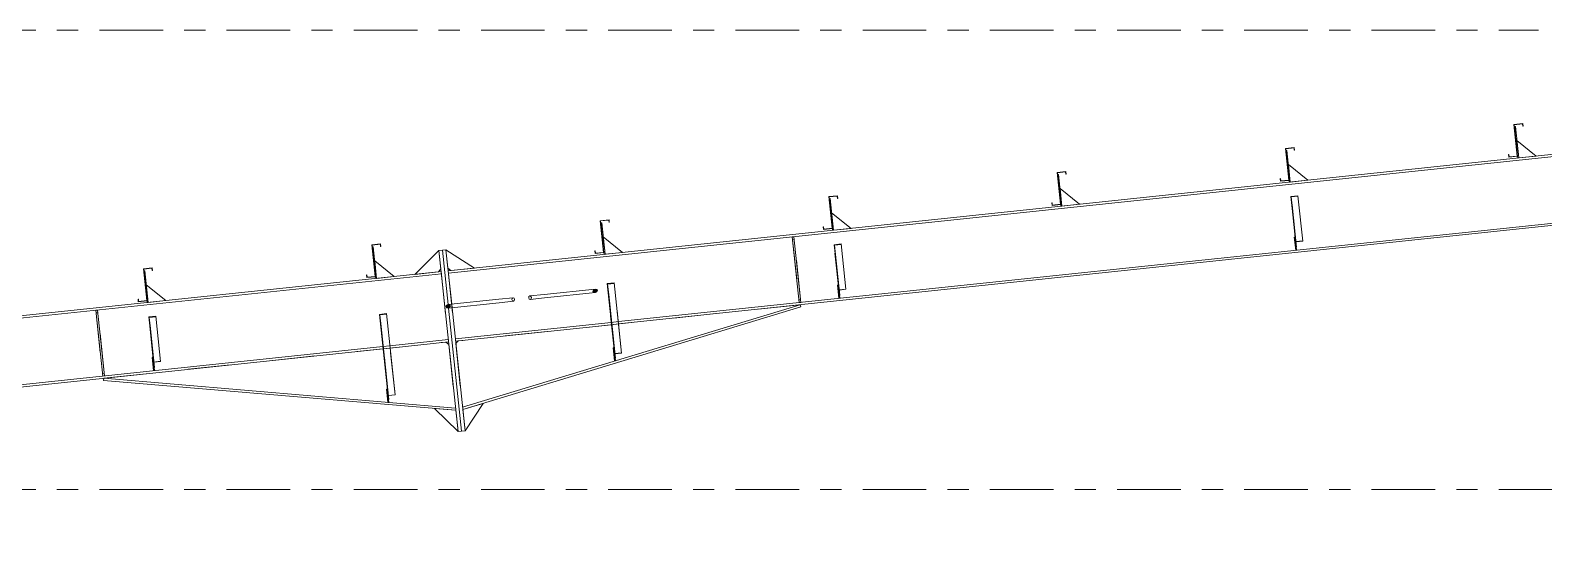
# Model space of a CAD drawing. Header units: millimetres. Extents: x -49 to 773, y -73 to 501.
# Drawn here: x 98.8 to 170.2, y 258.3 to 283.1 of the extents above; entities that cross this region are included whole.
import ezdxf

# ---------------------------------------------------------------- set-up
doc = ezdxf.new("R2010")
doc.units = ezdxf.units.MM
for name, pattern in [('XKITLINE00', [0]), ('XKITLINE02', [4, 2, -2]), ('XKITLINE03', [6, 3, -1, 1, -1])]:
    doc.linetypes.add(name, pattern=pattern)
doc.layers.add('Part', color=2, linetype='Continuous', lineweight=0)
doc.layers.add('S-grid', color=1, linetype='Continuous', lineweight=0)

# ---------------------------------------------------------------- blocks, each defined once
blk = doc.blocks.new('*A142')
at = {"layer": 'Part'}
blk.add_hatch(color=3, dxfattribs=at).paths.add_polyline_path([(114.913, 273.013), (115.328, 273.056), (115.341, 272.932), (115.326, 272.93), (115.315, 273.04), (114.93, 272.999), (115.087, 271.506), (114.673, 271.462), (114.66, 271.587), (114.675, 271.588), (114.686, 271.479), (115.071, 271.519)], flags=17)
blk = doc.blocks.new('*A143')
at = {"layer": 'Part'}
blk.add_hatch(color=3, dxfattribs=at).paths.add_polyline_path([(114.913, 273.013), (115.328, 273.056), (115.341, 272.932), (115.326, 272.93), (115.315, 273.04), (114.93, 272.999), (115.087, 271.506), (114.673, 271.462), (114.66, 271.587), (114.675, 271.588), (114.686, 271.479), (115.071, 271.519)], flags=17)
blk = doc.blocks.new('*A144')
at = {"layer": 'Part'}
blk.add_hatch(color=3, dxfattribs=at).paths.add_polyline_path([(168.781, 278.694), (169.196, 278.738), (169.209, 278.614), (169.194, 278.612), (169.182, 278.722), (168.798, 278.681), (168.955, 277.188), (168.541, 277.144), (168.528, 277.268), (168.543, 277.27), (168.554, 277.161), (168.939, 277.201)], flags=17)
blk = doc.blocks.new('*A145')
at = {"layer": 'Part'}
blk.add_hatch(color=3, dxfattribs=at).paths.add_polyline_path([(168.781, 278.694), (169.196, 278.738), (169.209, 278.614), (169.194, 278.612), (169.182, 278.722), (168.798, 278.681), (168.955, 277.188), (168.541, 277.144), (168.528, 277.268), (168.543, 277.27), (168.554, 277.161), (168.939, 277.201)], flags=17)
blk = doc.blocks.new('*A154')
at = {"layer": 'Part'}
blk.add_hatch(color=3, dxfattribs=at).paths.add_polyline_path([(158.262, 275.289), (158.594, 275.324), (158.596, 275.303), (158.281, 275.27), (158.323, 274.871), (158.306, 274.869)], flags=17)
blk = doc.blocks.new('*A190')
at = {"layer": 'Part'}
blk.add_hatch(color=3, dxfattribs=at).paths.add_polyline_path([(125.439, 270.922), (125.518, 270.906), (125.556, 270.85), (125.53, 270.788), (125.456, 270.756), (125.377, 270.772), (125.339, 270.828), (125.365, 270.889)], flags=17)
blk = doc.blocks.new('*A191')
at = {"layer": 'Part'}
blk.add_hatch(color=3, dxfattribs=at).paths.add_polyline_path([(118.503, 270.19), (118.582, 270.174), (118.62, 270.119), (118.595, 270.057), (118.521, 270.025), (118.442, 270.041), (118.404, 270.096), (118.429, 270.158)], flags=17)
blk = doc.blocks.new('*A194')
at = {"layer": 'Part'}
blk.add_hatch(color=3, dxfattribs=at).paths.add_polyline_path([(104.14, 271.876), (104.554, 271.92), (104.567, 271.796), (104.552, 271.794), (104.541, 271.903), (104.156, 271.863), (104.314, 270.37), (103.9, 270.326), (103.886, 270.45), (103.901, 270.452), (103.913, 270.342), (104.297, 270.383)], flags=17)
blk = doc.blocks.new('*A195')
at = {"layer": 'Part'}
blk.add_hatch(color=3, dxfattribs=at).paths.add_polyline_path([(104.14, 271.876), (104.554, 271.92), (104.567, 271.796), (104.552, 271.794), (104.541, 271.903), (104.156, 271.863), (104.314, 270.37), (103.9, 270.326), (103.886, 270.45), (103.901, 270.452), (103.913, 270.342), (104.297, 270.383)], flags=17)
blk = doc.blocks.new('*A196')
at = {"layer": 'Part'}
blk.add_hatch(color=3, dxfattribs=at).paths.add_polyline_path([(104.394, 269.608), (104.726, 269.642), (104.728, 269.621), (104.413, 269.588), (104.455, 269.189), (104.439, 269.188)], flags=17)
blk = doc.blocks.new('*A197')
at = {"layer": 'Part'}
blk.add_hatch(color=3, dxfattribs=at).paths.add_polyline_path([(115.275, 269.729), (115.606, 269.764), (115.609, 269.736), (115.294, 269.703), (115.352, 269.16), (115.335, 269.158)], flags=17)
blk = doc.blocks.new('*A198')
at = {"layer": 'Part'}
blk.add_hatch(color=3, dxfattribs=at).paths.add_polyline_path([(126.015, 271.179), (126.347, 271.214), (126.35, 271.188), (126.035, 271.155), (126.087, 270.661), (126.07, 270.659)], flags=17)
blk = doc.blocks.new('*A200')
at = {"layer": 'Part'}
blk.add_hatch(color=3, dxfattribs=at).paths.add_polyline_path([(125.687, 274.149), (126.101, 274.193), (126.115, 274.068), (126.1, 274.067), (126.088, 274.176), (125.704, 274.136), (125.861, 272.642), (125.447, 272.599), (125.434, 272.723), (125.448, 272.724), (125.46, 272.615), (125.845, 272.656)], flags=17)
blk = doc.blocks.new('*A201')
at = {"layer": 'Part'}
blk.add_hatch(color=3, dxfattribs=at).paths.add_polyline_path([(125.687, 274.149), (126.101, 274.193), (126.115, 274.068), (126.1, 274.067), (126.088, 274.176), (125.704, 274.136), (125.861, 272.642), (125.447, 272.599), (125.434, 272.723), (125.448, 272.724), (125.46, 272.615), (125.845, 272.656)], flags=17)
blk = doc.blocks.new('*A202')
at = {"layer": 'Part'}
blk.add_hatch(color=3, dxfattribs=at).paths.add_polyline_path([(136.461, 275.285), (136.875, 275.329), (136.888, 275.205), (136.873, 275.203), (136.862, 275.313), (136.477, 275.272), (136.635, 273.779), (136.22, 273.735), (136.207, 273.859), (136.222, 273.861), (136.234, 273.751), (136.618, 273.792)], flags=17)
blk = doc.blocks.new('*A203')
at = {"layer": 'Part'}
blk.add_hatch(color=3, dxfattribs=at).paths.add_polyline_path([(136.461, 275.285), (136.875, 275.329), (136.888, 275.205), (136.873, 275.203), (136.862, 275.313), (136.477, 275.272), (136.635, 273.779), (136.22, 273.735), (136.207, 273.859), (136.222, 273.861), (136.234, 273.751), (136.618, 273.792)], flags=17)
blk = doc.blocks.new('*A204')
at = {"layer": 'Part'}
blk.add_hatch(color=3, dxfattribs=at).paths.add_polyline_path([(147.234, 276.422), (147.649, 276.465), (147.662, 276.341), (147.647, 276.34), (147.635, 276.449), (147.251, 276.408), (147.408, 274.915), (146.994, 274.871), (146.981, 274.996), (146.996, 274.997), (147.007, 274.888), (147.392, 274.928)], flags=17)
blk = doc.blocks.new('*A205')
at = {"layer": 'Part'}
blk.add_hatch(color=3, dxfattribs=at).paths.add_polyline_path([(147.234, 276.422), (147.649, 276.465), (147.662, 276.341), (147.647, 276.34), (147.635, 276.449), (147.251, 276.408), (147.408, 274.915), (146.994, 274.871), (146.981, 274.996), (146.996, 274.997), (147.007, 274.888), (147.392, 274.928)], flags=17)
blk = doc.blocks.new('*A206')
at = {"layer": 'Part'}
blk.add_hatch(color=3, dxfattribs=at).paths.add_polyline_path([(136.715, 273.017), (137.047, 273.052), (137.049, 273.031), (136.734, 272.997), (136.776, 272.598), (136.759, 272.597)], flags=17)
blk = doc.blocks.new('*A208')
at = {"layer": 'Part'}
blk.add_hatch(color=3, dxfattribs=at).paths.add_polyline_path([(158.008, 277.558), (158.422, 277.602), (158.435, 277.477), (158.42, 277.476), (158.409, 277.585), (158.024, 277.545), (158.182, 276.051), (157.767, 276.008), (157.754, 276.132), (157.769, 276.134), (157.781, 276.024), (158.165, 276.065)], flags=17)
blk = doc.blocks.new('*A209')
at = {"layer": 'Part'}
blk.add_hatch(color=3, dxfattribs=at).paths.add_polyline_path([(158.008, 277.558), (158.422, 277.602), (158.435, 277.477), (158.42, 277.476), (158.409, 277.585), (158.024, 277.545), (158.182, 276.051), (157.767, 276.008), (157.754, 276.132), (157.769, 276.134), (157.781, 276.024), (158.165, 276.065)], flags=17)
blk = doc.blocks.new('*A896')
at = {"layer": 'S-grid', "color": 1, "linetype": 'XKITLINE03', "lineweight": 0}
blk.add_line((-5.936, 283.136), (169.943, 283.136), dxfattribs=at)
blk = doc.blocks.new('*A897')
at = {"layer": 'S-grid', "color": 1, "linetype": 'XKITLINE03', "lineweight": 0}
blk.add_line((-5.936, 261.47), (454.905, 261.47), dxfattribs=at)
blk = doc.blocks.new('*A949')
at = {"layer": 'Part', "color": 2, "linetype": 'XKITLINE00', "lineweight": 0}
for p, q in [((114.913, 273.013), (115.328, 273.056)), ((115.071, 271.519), (114.913, 273.013)), ((115.315, 273.04), (114.93, 272.999)), ((114.93, 272.999), (115.087, 271.506)), ((115.326, 272.93), (115.315, 273.04)), ((115.341, 272.932), (115.326, 272.93)), ((115.328, 273.056), (115.341, 272.932)), ((114.66, 271.587), (114.675, 271.588)), ((114.673, 271.462), (114.66, 271.587)), ((115.087, 271.506), (114.673, 271.462)), ((114.675, 271.588), (114.686, 271.479)), ((114.686, 271.479), (115.071, 271.519))]:
    blk.add_line(p, q, dxfattribs=at)
blk = doc.blocks.new('*A950')
at = {"layer": 'Part', "color": 2, "linetype": 'XKITLINE00', "lineweight": 0}
for p, q in [((114.913, 273.013), (115.328, 273.056)), ((115.071, 271.519), (114.913, 273.013)), ((115.315, 273.04), (114.93, 272.999)), ((114.93, 272.999), (115.087, 271.506)), ((115.326, 272.93), (115.315, 273.04)), ((115.341, 272.932), (115.326, 272.93)), ((115.328, 273.056), (115.341, 272.932)), ((114.66, 271.587), (114.675, 271.588)), ((114.673, 271.462), (114.66, 271.587)), ((115.087, 271.506), (114.673, 271.462)), ((114.675, 271.588), (114.686, 271.479)), ((114.686, 271.479), (115.071, 271.519))]:
    blk.add_line(p, q, dxfattribs=at)
blk = doc.blocks.new('*A951')
at = {"layer": 'Part', "color": 2, "linetype": 'XKITLINE00', "lineweight": 0}
for p, q in [((118.182, 271.749), (19.093, 261.297)), ((118.194, 271.641), (19.215, 261.201)), ((118.521, 268.541), (115.766, 268.251)), ((118.532, 268.434), (115.777, 268.143)), ((115.435, 268.216), (29.577, 259.16)), ((115.446, 268.108), (29.589, 259.052)), ((29.246, 259.125), (22.721, 258.437)), ((29.257, 259.017), (22.843, 258.341))]:
    blk.add_line(p, q, dxfattribs=at)
at = {"layer": 'Part', "color": 7, "linetype": 'XKITLINE02', "lineweight": 0}
for p, q in [((118.182, 271.749), (118.532, 268.434)), ((115.766, 268.251), (115.435, 268.216)), ((115.777, 268.143), (115.446, 268.108)), ((19.093, 261.297), (22.843, 258.341)), ((29.577, 259.16), (29.246, 259.125)), ((29.589, 259.052), (29.257, 259.017))]:
    blk.add_line(p, q, dxfattribs=at)
blk = doc.blocks.new('*A952')
at = {"layer": 'Part', "color": 2, "linetype": 'XKITLINE00', "lineweight": 0}
for p, q in [((118.077, 272.743), (116.939, 271.617)), ((118.058, 271.735), (118.169, 271.873))]:
    blk.add_line(p, q, dxfattribs=at)
at = {"layer": 'Part', "color": 7, "linetype": 'XKITLINE02', "lineweight": 0}
for p, q in [((118.169, 271.873), (118.077, 272.743)), ((116.939, 271.617), (118.058, 271.735))]:
    blk.add_line(p, q, dxfattribs=at)
blk = doc.blocks.new('*A953')
at = {"layer": 'Part', "color": 2, "linetype": 'XKITLINE00', "lineweight": 0}
for p, q in [((114.98, 272.919), (114.939, 272.915)), ((115.138, 271.427), (114.98, 272.919)), ((115.087, 271.506), (115.096, 271.423))]:
    blk.add_line(p, q, dxfattribs=at)
at = {"layer": 'Part', "color": 7, "linetype": 'XKITLINE02', "lineweight": 0}
for p, q in [((114.939, 272.915), (115.087, 271.506)), ((115.096, 271.423), (115.138, 271.427))]:
    blk.add_line(p, q, dxfattribs=at)
blk = doc.blocks.new('*A954')
at = {"layer": 'Part', "color": 2, "linetype": 'XKITLINE00', "lineweight": 0}
for p, q in [((118.243, 272.761), (118.077, 272.743)), ((118.077, 272.743), (118.978, 264.207)), ((118.243, 272.761), (118.514, 270.191)), ((119.143, 264.225), (118.532, 270.026)), ((119.143, 264.225), (118.978, 264.207))]:
    blk.add_line(p, q, dxfattribs=at)
at = {"layer": 'Part', "color": 7, "linetype": 'XKITLINE02', "lineweight": 0}
blk.add_line((118.514, 270.191), (118.532, 270.026), dxfattribs=at)
blk = doc.blocks.new('*A955')
at = {"layer": 'Part', "color": 2, "linetype": 'XKITLINE00', "lineweight": 0}
for p, q in [((118.409, 272.778), (118.243, 272.761)), ((118.243, 272.761), (118.514, 270.191)), ((118.409, 272.778), (118.68, 270.209)), ((119.143, 264.225), (118.532, 270.026)), ((118.697, 270.043), (119.309, 264.242)), ((119.309, 264.242), (119.143, 264.225))]:
    blk.add_line(p, q, dxfattribs=at)
at = {"layer": 'Part', "color": 7, "linetype": 'XKITLINE02', "lineweight": 0}
for p, q in [((118.514, 270.191), (118.532, 270.026)), ((118.68, 270.209), (118.697, 270.043))]:
    blk.add_line(p, q, dxfattribs=at)
blk = doc.blocks.new('*A956')
at = {"layer": 'Part', "color": 2, "linetype": 'XKITLINE00', "lineweight": 0}
for p, q in [((119.757, 271.915), (118.409, 272.778)), ((118.501, 271.908), (118.638, 271.797))]:
    blk.add_line(p, q, dxfattribs=at)
at = {"layer": 'Part', "color": 7, "linetype": 'XKITLINE02', "lineweight": 0}
for p, q in [((118.409, 272.778), (118.501, 271.908)), ((118.638, 271.797), (119.757, 271.915))]:
    blk.add_line(p, q, dxfattribs=at)
blk = doc.blocks.new('*A957')
at = {"layer": 'Part', "color": 7, "linetype": 'XKITLINE02', "lineweight": 0}
for p, q in [((136.967, 270.628), (136.715, 273.017)), ((136.983, 270.63), (136.734, 272.997)), ((137.272, 270.912), (137.047, 273.052)), ((136.939, 270.89), (137.271, 270.925)), ((136.957, 270.879), (137.272, 270.912)), ((136.967, 270.628), (136.983, 270.63))]:
    blk.add_line(p, q, dxfattribs=at)
blk = doc.blocks.new('*A958')
at = {"layer": 'Part', "color": 2, "linetype": 'XKITLINE00', "lineweight": 0}
for p, q in [((136.715, 273.017), (137.047, 273.052)), ((136.759, 272.597), (136.715, 273.017)), ((136.734, 272.997), (137.049, 273.031)), ((136.983, 270.63), (136.734, 272.997)), ((137.047, 273.052), (137.272, 270.912)), ((136.759, 272.597), (136.776, 272.598)), ((136.759, 272.597), (136.943, 270.85)), ((136.957, 270.879), (137.272, 270.912)), ((136.967, 270.628), (136.983, 270.63))]:
    blk.add_line(p, q, dxfattribs=at)
at = {"layer": 'Part', "color": 7, "linetype": 'XKITLINE02', "lineweight": 0}
for p, q in [((136.939, 270.89), (137.271, 270.925)), ((136.943, 270.85), (136.967, 270.628))]:
    blk.add_line(p, q, dxfattribs=at)
blk = doc.blocks.new('*A959')
at = {"layer": 'Part', "color": 7, "linetype": 'XKITLINE02', "lineweight": 0}
for p, q in [((134.824, 273.395), (134.741, 273.386)), ((135.151, 270.295), (134.824, 273.395)), ((134.741, 273.386), (135.068, 270.287)), ((134.754, 273.262), (134.837, 273.271)), ((135.055, 270.411), (135.138, 270.42)), ((135.068, 270.287), (135.151, 270.295))]:
    blk.add_line(p, q, dxfattribs=at)
blk = doc.blocks.new('*A960')
at = {"layer": 'Part', "color": 7, "linetype": 'XKITLINE02', "lineweight": 0}
for p, q in [((134.824, 273.395), (134.741, 273.386)), ((134.754, 273.262), (134.837, 273.271)), ((135.138, 270.42), (135.055, 270.411)), ((135.151, 270.295), (135.068, 270.287))]:
    blk.add_line(p, q, dxfattribs=at)
at = {"layer": 'Part', "color": 2, "linetype": 'XKITLINE00', "lineweight": 0}
for p, q in [((134.824, 273.395), (135.151, 270.295)), ((135.068, 270.287), (134.741, 273.386))]:
    blk.add_line(p, q, dxfattribs=at)
blk = doc.blocks.new('*A961')
at = {"layer": 'Part', "color": 2, "linetype": 'XKITLINE00', "lineweight": 0}
for p, q in [((158.008, 277.558), (158.422, 277.602)), ((158.165, 276.065), (158.008, 277.558)), ((158.409, 277.585), (158.024, 277.545)), ((158.024, 277.545), (158.182, 276.051)), ((158.42, 277.476), (158.409, 277.585)), ((158.435, 277.477), (158.42, 277.476)), ((158.422, 277.602), (158.435, 277.477)), ((157.754, 276.132), (157.769, 276.134)), ((157.767, 276.008), (157.754, 276.132)), ((158.182, 276.051), (157.767, 276.008)), ((157.769, 276.134), (157.781, 276.024)), ((157.781, 276.024), (158.165, 276.065))]:
    blk.add_line(p, q, dxfattribs=at)
blk = doc.blocks.new('*A962')
at = {"layer": 'Part', "color": 2, "linetype": 'XKITLINE00', "lineweight": 0}
for p, q in [((168.781, 278.694), (169.196, 278.738)), ((168.939, 277.201), (168.781, 278.694)), ((169.182, 278.722), (168.798, 278.681)), ((168.798, 278.681), (168.955, 277.188)), ((169.194, 278.612), (169.182, 278.722)), ((169.209, 278.614), (169.194, 278.612)), ((169.196, 278.738), (169.209, 278.614)), ((168.528, 277.268), (168.543, 277.27)), ((168.541, 277.144), (168.528, 277.268)), ((168.955, 277.188), (168.541, 277.144)), ((168.543, 277.27), (168.554, 277.161)), ((168.554, 277.161), (168.939, 277.201))]:
    blk.add_line(p, q, dxfattribs=at)
blk = doc.blocks.new('*A963')
at = {"layer": 'Part', "color": 2, "linetype": 'XKITLINE00', "lineweight": 0}
for p, q in [((168.781, 278.694), (169.196, 278.738)), ((168.939, 277.201), (168.781, 278.694)), ((169.182, 278.722), (168.798, 278.681)), ((168.798, 278.681), (168.955, 277.188)), ((169.194, 278.612), (169.182, 278.722)), ((169.209, 278.614), (169.194, 278.612)), ((169.196, 278.738), (169.209, 278.614)), ((168.528, 277.268), (168.543, 277.27)), ((168.541, 277.144), (168.528, 277.268)), ((168.955, 277.188), (168.541, 277.144)), ((168.543, 277.27), (168.554, 277.161)), ((168.554, 277.161), (168.939, 277.201))]:
    blk.add_line(p, q, dxfattribs=at)
blk = doc.blocks.new('*A972')
at = {"layer": 'Part', "color": 2, "linetype": 'XKITLINE00', "lineweight": 0}
for p, q in [((191.147, 279.445), (118.514, 271.784)), ((191.159, 279.337), (118.525, 271.676)), ((191.156, 279.362), (191.159, 279.337)), ((191.486, 276.237), (126.54, 269.387)), ((191.497, 276.13), (126.551, 269.279)), ((191.486, 276.237), (191.497, 276.13)), ((126.208, 269.352), (118.852, 268.576)), ((126.219, 269.244), (118.863, 268.469))]:
    blk.add_line(p, q, dxfattribs=at)
at = {"layer": 'Part', "color": 7, "linetype": 'XKITLINE02', "lineweight": 0}
for p, q in [((191.147, 279.445), (191.156, 279.362)), ((191.159, 279.337), (191.486, 276.237)), ((118.514, 271.784), (118.863, 268.469)), ((126.54, 269.387), (126.208, 269.352)), ((126.551, 269.279), (126.219, 269.244))]:
    blk.add_line(p, q, dxfattribs=at)
blk = doc.blocks.new('*A973')
at = {"layer": 'Part', "color": 2, "linetype": 'XKITLINE00', "lineweight": 0}
for p, q in [((158.262, 275.289), (158.594, 275.324)), ((158.306, 274.869), (158.262, 275.289)), ((158.596, 275.303), (158.281, 275.27)), ((158.281, 275.27), (158.323, 274.871)), ((158.323, 274.871), (158.306, 274.869)), ((158.306, 274.869), (158.491, 273.123)), ((158.531, 272.903), (158.323, 274.871)), ((158.594, 275.324), (158.819, 273.185)), ((158.504, 273.151), (158.819, 273.185)), ((158.514, 272.901), (158.531, 272.903))]:
    blk.add_line(p, q, dxfattribs=at)
at = {"layer": 'Part', "color": 7, "linetype": 'XKITLINE02', "lineweight": 0}
for p, q in [((158.486, 273.163), (158.818, 273.198)), ((158.491, 273.123), (158.514, 272.901))]:
    blk.add_line(p, q, dxfattribs=at)
blk = doc.blocks.new('*A974')
at = {"layer": 'Part', "color": 7, "linetype": 'XKITLINE02', "lineweight": 0}
for p, q in [((158.514, 272.901), (158.262, 275.289)), ((158.531, 272.903), (158.281, 275.27)), ((158.819, 273.185), (158.594, 275.324)), ((158.486, 273.163), (158.818, 273.198)), ((158.504, 273.151), (158.819, 273.185)), ((158.514, 272.901), (158.531, 272.903))]:
    blk.add_line(p, q, dxfattribs=at)
blk = doc.blocks.new('*A975')
at = {"layer": 'Part', "color": 2, "linetype": 'XKITLINE00', "lineweight": 0}
for p, q in [((158.075, 277.465), (158.033, 277.46)), ((158.232, 275.973), (158.075, 277.465)), ((158.182, 276.051), (158.191, 275.968))]:
    blk.add_line(p, q, dxfattribs=at)
at = {"layer": 'Part', "color": 7, "linetype": 'XKITLINE02', "lineweight": 0}
for p, q in [((158.033, 277.46), (158.182, 276.051)), ((158.191, 275.968), (158.232, 275.973))]:
    blk.add_line(p, q, dxfattribs=at)
blk = doc.blocks.new('*A976')
at = {"layer": 'Part', "color": 2, "linetype": 'XKITLINE00', "lineweight": 0}
blk.add_line((159.061, 276.06), (158.145, 276.802), dxfattribs=at)
at = {"layer": 'Part', "color": 7, "linetype": 'XKITLINE02', "lineweight": 0}
for p, q in [((158.145, 276.802), (158.232, 275.973)), ((158.232, 275.973), (159.061, 276.06))]:
    blk.add_line(p, q, dxfattribs=at)
blk = doc.blocks.new('*A977')
at = {"layer": 'Part', "color": 2, "linetype": 'XKITLINE00', "lineweight": 0}
for p, q in [((158.422, 273.378), (158.463, 273.383)), ((158.487, 272.757), (158.422, 273.378)), ((158.491, 273.123), (158.529, 272.761))]:
    blk.add_line(p, q, dxfattribs=at)
at = {"layer": 'Part', "color": 7, "linetype": 'XKITLINE02', "lineweight": 0}
for p, q in [((158.463, 273.383), (158.491, 273.123)), ((158.474, 272.881), (158.516, 272.886)), ((158.529, 272.761), (158.487, 272.757))]:
    blk.add_line(p, q, dxfattribs=at)
blk = doc.blocks.new('*A978')
at = {"layer": 'Part', "color": 7, "linetype": 'XKITLINE02', "lineweight": 0}
for p, q in [((158.463, 273.383), (158.422, 273.378)), ((158.422, 273.378), (158.487, 272.757)), ((158.529, 272.761), (158.463, 273.383)), ((158.474, 272.881), (158.516, 272.886)), ((158.487, 272.757), (158.529, 272.761))]:
    blk.add_line(p, q, dxfattribs=at)
blk = doc.blocks.new('*A979')
at = {"layer": 'Part', "color": 2, "linetype": 'XKITLINE00', "lineweight": 0}
for p, q in [((168.848, 278.601), (168.807, 278.597)), ((169.006, 277.109), (168.848, 278.601)), ((168.955, 277.188), (168.964, 277.105))]:
    blk.add_line(p, q, dxfattribs=at)
at = {"layer": 'Part', "color": 7, "linetype": 'XKITLINE02', "lineweight": 0}
for p, q in [((168.807, 278.597), (168.955, 277.188)), ((168.964, 277.105), (169.006, 277.109))]:
    blk.add_line(p, q, dxfattribs=at)
blk = doc.blocks.new('*A980')
at = {"layer": 'Part', "color": 2, "linetype": 'XKITLINE00', "lineweight": 0}
blk.add_line((169.834, 277.197), (168.918, 277.938), dxfattribs=at)
at = {"layer": 'Part', "color": 7, "linetype": 'XKITLINE02', "lineweight": 0}
for p, q in [((168.918, 277.938), (169.006, 277.109)), ((169.006, 277.109), (169.834, 277.197))]:
    blk.add_line(p, q, dxfattribs=at)
blk = doc.blocks.new('*A1093')
at = {"layer": 'Part', "color": 7, "linetype": 'XKITLINE02', "lineweight": 0}
for p, q in [((122.314, 270.508), (122.326, 270.569)), ((122.326, 270.569), (122.369, 270.598)), ((123.035, 270.668), (122.369, 270.598)), ((122.369, 270.598), (122.416, 270.578)), ((122.416, 270.578), (122.441, 270.522)), ((122.339, 270.452), (122.314, 270.508)), ((122.386, 270.432), (122.339, 270.452)), ((123.053, 270.503), (122.386, 270.432)), ((122.428, 270.461), (122.386, 270.432)), ((122.441, 270.522), (122.428, 270.461))]:
    blk.add_line(p, q, dxfattribs=at)
at = {"layer": 'Part', "color": 2, "linetype": 'XKITLINE00', "lineweight": 0}
for p, q in [((125.439, 270.922), (123.035, 270.668)), ((125.456, 270.756), (123.053, 270.503)), ((125.365, 270.889), (125.339, 270.828)), ((125.339, 270.828), (125.377, 270.772)), ((125.439, 270.922), (125.365, 270.889)), ((125.377, 270.772), (125.456, 270.756)), ((125.518, 270.906), (125.439, 270.922)), ((125.456, 270.756), (125.53, 270.788)), ((125.556, 270.85), (125.518, 270.906)), ((125.53, 270.788), (125.556, 270.85))]:
    blk.add_line(p, q, dxfattribs=at)
blk = doc.blocks.new('*A1094')
at = {"layer": 'Part', "color": 2, "linetype": 'XKITLINE00', "lineweight": 0}
for p, q in [((118.429, 270.158), (118.404, 270.096)), ((118.404, 270.096), (118.442, 270.041)), ((118.503, 270.19), (118.429, 270.158)), ((118.442, 270.041), (118.521, 270.025)), ((120.908, 270.444), (118.503, 270.19)), ((118.582, 270.174), (118.503, 270.19)), ((120.925, 270.278), (118.521, 270.025)), ((118.521, 270.025), (118.595, 270.057)), ((118.62, 270.119), (118.582, 270.174)), ((118.595, 270.057), (118.62, 270.119))]:
    blk.add_line(p, q, dxfattribs=at)
at = {"layer": 'Part', "color": 7, "linetype": 'XKITLINE02', "lineweight": 0}
for p, q in [((121.575, 270.514), (120.908, 270.444)), ((121.592, 270.348), (120.925, 270.278)), ((121.52, 270.425), (121.532, 270.485)), ((121.545, 270.368), (121.52, 270.425)), ((121.532, 270.485), (121.575, 270.514)), ((121.592, 270.348), (121.545, 270.368)), ((121.575, 270.514), (121.622, 270.495)), ((121.634, 270.377), (121.592, 270.348)), ((121.622, 270.495), (121.647, 270.438)), ((121.647, 270.438), (121.634, 270.377))]:
    blk.add_line(p, q, dxfattribs=at)
blk = doc.blocks.new('*A1097')
at = {"layer": 'Part', "color": 2, "linetype": 'XKITLINE00', "lineweight": 0}
for p, q in [((104.14, 271.876), (104.554, 271.92)), ((104.297, 270.383), (104.14, 271.876)), ((104.541, 271.903), (104.156, 271.863)), ((104.156, 271.863), (104.314, 270.37)), ((104.552, 271.794), (104.541, 271.903)), ((104.567, 271.796), (104.552, 271.794)), ((104.554, 271.92), (104.567, 271.796)), ((103.886, 270.45), (103.901, 270.452)), ((103.9, 270.326), (103.886, 270.45)), ((104.314, 270.37), (103.9, 270.326)), ((103.901, 270.452), (103.913, 270.342)), ((103.913, 270.342), (104.297, 270.383))]:
    blk.add_line(p, q, dxfattribs=at)
blk = doc.blocks.new('*A1098')
at = {"layer": 'Part', "color": 2, "linetype": 'XKITLINE00', "lineweight": 0}
for p, q in [((104.14, 271.876), (104.554, 271.92)), ((104.297, 270.383), (104.14, 271.876)), ((104.541, 271.903), (104.156, 271.863)), ((104.156, 271.863), (104.314, 270.37)), ((104.552, 271.794), (104.541, 271.903)), ((104.567, 271.796), (104.552, 271.794)), ((104.554, 271.92), (104.567, 271.796)), ((103.886, 270.45), (103.901, 270.452)), ((103.9, 270.326), (103.886, 270.45)), ((104.314, 270.37), (103.9, 270.326)), ((103.901, 270.452), (103.913, 270.342)), ((103.913, 270.342), (104.297, 270.383))]:
    blk.add_line(p, q, dxfattribs=at)
blk = doc.blocks.new('*A1099')
at = {"layer": 'Part', "color": 7, "linetype": 'XKITLINE02', "lineweight": 0}
for p, q in [((102.275, 266.719), (118.411, 268.421)), ((118.545, 268.313), (118.873, 265.202))]:
    blk.add_line(p, q, dxfattribs=at)
at = {"layer": 'Part', "color": 2, "linetype": 'XKITLINE00', "lineweight": 0}
for p, q in [((118.411, 268.421), (118.545, 268.313)), ((102.275, 266.719), (102.265, 266.611)), ((118.873, 265.202), (102.265, 266.611)), ((118.861, 265.311), (102.275, 266.719))]:
    blk.add_line(p, q, dxfattribs=at)
blk = doc.blocks.new('*A1100')
at = {"layer": 'Part', "color": 2, "linetype": 'XKITLINE00', "lineweight": 0}
for p, q in [((104.554, 267.697), (104.595, 267.701)), ((104.62, 267.075), (104.554, 267.697)), ((104.623, 267.441), (104.661, 267.079))]:
    blk.add_line(p, q, dxfattribs=at)
at = {"layer": 'Part', "color": 7, "linetype": 'XKITLINE02', "lineweight": 0}
for p, q in [((104.595, 267.701), (104.623, 267.441)), ((104.606, 267.199), (104.648, 267.204)), ((104.661, 267.079), (104.62, 267.075))]:
    blk.add_line(p, q, dxfattribs=at)
blk = doc.blocks.new('*A1101')
at = {"layer": 'Part', "color": 7, "linetype": 'XKITLINE02', "lineweight": 0}
for p, q in [((104.595, 267.701), (104.554, 267.697)), ((104.554, 267.697), (104.62, 267.075)), ((104.661, 267.079), (104.595, 267.701)), ((104.606, 267.199), (104.648, 267.204)), ((104.62, 267.075), (104.661, 267.079))]:
    blk.add_line(p, q, dxfattribs=at)
blk = doc.blocks.new('*A1102')
at = {"layer": 'Part', "color": 7, "linetype": 'XKITLINE02', "lineweight": 0}
for p, q in [((115.647, 266.2), (115.606, 266.196)), ((115.606, 266.196), (115.671, 265.574)), ((115.713, 265.578), (115.647, 266.2)), ((115.658, 265.698), (115.7, 265.703)), ((115.671, 265.574), (115.713, 265.578))]:
    blk.add_line(p, q, dxfattribs=at)
blk = doc.blocks.new('*A1103')
at = {"layer": 'Part', "color": 2, "linetype": 'XKITLINE00', "lineweight": 0}
for p, q in [((115.606, 266.196), (115.647, 266.2)), ((115.67, 265.582), (115.606, 266.196)), ((115.668, 266.005), (115.713, 265.578))]:
    blk.add_line(p, q, dxfattribs=at)
at = {"layer": 'Part', "color": 7, "linetype": 'XKITLINE02', "lineweight": 0}
for p, q in [((115.647, 266.2), (115.668, 266.005)), ((115.658, 265.698), (115.7, 265.703)), ((115.67, 265.582), (115.671, 265.574)), ((115.713, 265.578), (115.671, 265.574))]:
    blk.add_line(p, q, dxfattribs=at)
blk = doc.blocks.new('*A1106')
at = {"layer": 'Part', "color": 7, "linetype": 'XKITLINE02', "lineweight": 0}
for p, q in [((101.978, 269.93), (101.895, 269.922)), ((101.895, 269.922), (102.222, 266.822)), ((102.305, 266.831), (101.978, 269.93)), ((101.908, 269.797), (101.991, 269.806)), ((102.209, 266.947), (102.292, 266.955)), ((102.222, 266.822), (102.305, 266.831))]:
    blk.add_line(p, q, dxfattribs=at)
blk = doc.blocks.new('*A1107')
at = {"layer": 'Part', "color": 7, "linetype": 'XKITLINE02', "lineweight": 0}
for p, q in [((101.978, 269.93), (101.895, 269.922)), ((101.908, 269.797), (101.991, 269.806)), ((102.292, 266.955), (102.209, 266.947)), ((102.305, 266.831), (102.222, 266.822))]:
    blk.add_line(p, q, dxfattribs=at)
at = {"layer": 'Part', "color": 2, "linetype": 'XKITLINE00', "lineweight": 0}
for p, q in [((102.222, 266.822), (101.895, 269.922)), ((101.978, 269.93), (102.305, 266.831))]:
    blk.add_line(p, q, dxfattribs=at)
blk = doc.blocks.new('*A1108')
at = {"layer": 'Part', "color": 2, "linetype": 'XKITLINE00', "lineweight": 0}
for p, q in [((104.394, 269.608), (104.726, 269.642)), ((104.439, 269.188), (104.394, 269.608)), ((104.728, 269.621), (104.413, 269.588)), ((104.413, 269.588), (104.455, 269.189)), ((104.455, 269.189), (104.439, 269.188)), ((104.439, 269.188), (104.623, 267.441)), ((104.663, 267.221), (104.455, 269.189)), ((104.726, 269.642), (104.951, 267.503)), ((104.637, 267.47), (104.951, 267.503)), ((104.646, 267.219), (104.663, 267.221))]:
    blk.add_line(p, q, dxfattribs=at)
at = {"layer": 'Part', "color": 7, "linetype": 'XKITLINE02', "lineweight": 0}
for p, q in [((104.619, 267.481), (104.95, 267.516)), ((104.623, 267.441), (104.646, 267.219))]:
    blk.add_line(p, q, dxfattribs=at)
blk = doc.blocks.new('*A1109')
at = {"layer": 'Part', "color": 7, "linetype": 'XKITLINE02', "lineweight": 0}
for p, q in [((104.646, 267.219), (104.394, 269.608)), ((104.663, 267.221), (104.413, 269.588)), ((104.951, 267.503), (104.726, 269.642)), ((104.619, 267.481), (104.95, 267.516)), ((104.637, 267.47), (104.951, 267.503)), ((104.646, 267.219), (104.663, 267.221))]:
    blk.add_line(p, q, dxfattribs=at)
blk = doc.blocks.new('*A1110')
at = {"layer": 'Part', "color": 2, "linetype": 'XKITLINE00', "lineweight": 0}
for p, q in [((104.207, 271.783), (104.165, 271.778)), ((104.364, 270.291), (104.207, 271.783)), ((104.314, 270.37), (104.323, 270.287))]:
    blk.add_line(p, q, dxfattribs=at)
at = {"layer": 'Part', "color": 7, "linetype": 'XKITLINE02', "lineweight": 0}
for p, q in [((104.165, 271.778), (104.314, 270.37)), ((104.323, 270.287), (104.364, 270.291))]:
    blk.add_line(p, q, dxfattribs=at)
blk = doc.blocks.new('*A1111')
at = {"layer": 'Part', "color": 2, "linetype": 'XKITLINE00', "lineweight": 0}
blk.add_line((105.193, 270.378), (104.277, 271.12), dxfattribs=at)
at = {"layer": 'Part', "color": 7, "linetype": 'XKITLINE02', "lineweight": 0}
for p, q in [((104.277, 271.12), (104.364, 270.291)), ((104.364, 270.291), (105.193, 270.378))]:
    blk.add_line(p, q, dxfattribs=at)
blk = doc.blocks.new('*A1112')
at = {"layer": 'Part', "color": 2, "linetype": 'XKITLINE00', "lineweight": 0}
blk.add_line((115.966, 271.515), (115.05, 272.256), dxfattribs=at)
at = {"layer": 'Part', "color": 7, "linetype": 'XKITLINE02', "lineweight": 0}
for p, q in [((115.05, 272.256), (115.138, 271.427)), ((115.138, 271.427), (115.966, 271.515))]:
    blk.add_line(p, q, dxfattribs=at)
blk = doc.blocks.new('*A1113')
at = {"layer": 'Part', "color": 7, "linetype": 'XKITLINE02', "lineweight": 0}
for p, q in [((115.699, 265.711), (115.275, 269.729)), ((115.715, 265.713), (115.294, 269.703)), ((116.011, 265.929), (115.606, 269.764)), ((115.678, 265.904), (116.01, 265.939)), ((115.696, 265.896), (116.011, 265.929)), ((115.699, 265.711), (115.715, 265.713))]:
    blk.add_line(p, q, dxfattribs=at)
blk = doc.blocks.new('*A1114')
at = {"layer": 'Part', "color": 2, "linetype": 'XKITLINE00', "lineweight": 0}
for p, q in [((115.606, 269.764), (115.275, 269.729)), ((115.275, 269.729), (115.668, 266.005)), ((115.294, 269.703), (115.609, 269.736)), ((115.294, 269.703), (115.352, 269.16)), ((115.352, 269.16), (115.335, 269.158)), ((115.715, 265.713), (115.352, 269.16)), ((116.011, 265.929), (115.606, 269.764)), ((115.696, 265.896), (116.011, 265.929)), ((115.699, 265.711), (115.715, 265.713))]:
    blk.add_line(p, q, dxfattribs=at)
at = {"layer": 'Part', "color": 7, "linetype": 'XKITLINE02', "lineweight": 0}
for p, q in [((115.668, 266.005), (115.699, 265.711)), ((115.678, 265.904), (116.01, 265.939))]:
    blk.add_line(p, q, dxfattribs=at)
blk = doc.blocks.new('*A1115')
at = {"layer": 'Part', "color": 7, "linetype": 'XKITLINE02', "lineweight": 0}
for p, q in [((135.121, 270.183), (118.984, 268.481)), ((118.876, 268.348), (119.204, 265.236))]:
    blk.add_line(p, q, dxfattribs=at)
at = {"layer": 'Part', "color": 2, "linetype": 'XKITLINE00', "lineweight": 0}
for p, q in [((135.121, 270.183), (119.193, 265.346)), ((135.152, 270.08), (119.204, 265.236)), ((135.121, 270.183), (135.152, 270.08)), ((118.984, 268.481), (118.876, 268.348))]:
    blk.add_line(p, q, dxfattribs=at)
blk = doc.blocks.new('*A1116')
at = {"layer": 'Part', "color": 2, "linetype": 'XKITLINE00', "lineweight": 0}
blk.add_line((117.876, 265.286), (118.978, 264.207), dxfattribs=at)
at = {"layer": 'Part', "color": 7, "linetype": 'XKITLINE02', "lineweight": 0}
for p, q in [((118.873, 265.202), (117.876, 265.286)), ((118.978, 264.207), (118.873, 265.202))]:
    blk.add_line(p, q, dxfattribs=at)
blk = doc.blocks.new('*A1117')
at = {"layer": 'Part', "color": 7, "linetype": 'XKITLINE02', "lineweight": 0}
for p, q in [((120.161, 265.527), (119.204, 265.236)), ((119.204, 265.236), (119.309, 264.242))]:
    blk.add_line(p, q, dxfattribs=at)
at = {"layer": 'Part', "color": 2, "linetype": 'XKITLINE00', "lineweight": 0}
blk.add_line((119.309, 264.242), (120.161, 265.527), dxfattribs=at)
blk = doc.blocks.new('*A1118')
at = {"layer": 'Part', "color": 2, "linetype": 'XKITLINE00', "lineweight": 0}
for p, q in [((126.347, 271.214), (126.015, 271.179)), ((126.015, 271.179), (126.357, 267.943)), ((126.035, 271.155), (126.35, 271.188)), ((126.035, 271.155), (126.087, 270.661)), ((126.087, 270.661), (126.07, 270.659)), ((126.402, 267.669), (126.087, 270.661)), ((126.696, 267.903), (126.347, 271.214)), ((126.381, 267.87), (126.696, 267.903)), ((126.386, 267.667), (126.402, 267.669))]:
    blk.add_line(p, q, dxfattribs=at)
at = {"layer": 'Part', "color": 7, "linetype": 'XKITLINE02', "lineweight": 0}
for p, q in [((126.357, 267.943), (126.386, 267.667)), ((126.364, 267.879), (126.695, 267.914))]:
    blk.add_line(p, q, dxfattribs=at)
blk = doc.blocks.new('*A1119')
at = {"layer": 'Part', "color": 7, "linetype": 'XKITLINE02', "lineweight": 0}
for p, q in [((126.386, 267.667), (126.015, 271.179)), ((126.402, 267.669), (126.035, 271.155)), ((126.696, 267.903), (126.347, 271.214)), ((126.364, 267.879), (126.695, 267.914)), ((126.381, 267.87), (126.696, 267.903)), ((126.386, 267.667), (126.402, 267.669))]:
    blk.add_line(p, q, dxfattribs=at)
blk = doc.blocks.new('*A1120')
at = {"layer": 'Part', "color": 2, "linetype": 'XKITLINE00', "lineweight": 0}
for p, q in [((126.293, 268.152), (126.334, 268.156)), ((126.358, 267.531), (126.293, 268.152)), ((126.357, 267.943), (126.4, 267.535)), ((126.4, 267.535), (126.358, 267.531))]:
    blk.add_line(p, q, dxfattribs=at)
at = {"layer": 'Part', "color": 7, "linetype": 'XKITLINE02', "lineweight": 0}
for p, q in [((126.334, 268.156), (126.357, 267.943)), ((126.345, 267.655), (126.387, 267.659))]:
    blk.add_line(p, q, dxfattribs=at)
blk = doc.blocks.new('*A1121')
at = {"layer": 'Part', "color": 7, "linetype": 'XKITLINE02', "lineweight": 0}
for p, q in [((126.334, 268.156), (126.293, 268.152)), ((126.293, 268.152), (126.358, 267.531)), ((126.4, 267.535), (126.334, 268.156)), ((126.345, 267.655), (126.387, 267.659)), ((126.358, 267.531), (126.4, 267.535))]:
    blk.add_line(p, q, dxfattribs=at)
blk = doc.blocks.new('*A1122')
at = {"layer": 'Part', "color": 7, "linetype": 'XKITLINE02', "lineweight": 0}
for p, q in [((136.916, 271.11), (136.875, 271.106)), ((136.875, 271.106), (136.94, 270.484)), ((136.982, 270.489), (136.916, 271.11)), ((136.927, 270.608), (136.969, 270.613)), ((136.94, 270.484), (136.982, 270.489))]:
    blk.add_line(p, q, dxfattribs=at)
blk = doc.blocks.new('*A1123')
at = {"layer": 'Part', "color": 2, "linetype": 'XKITLINE00', "lineweight": 0}
for p, q in [((136.875, 271.106), (136.916, 271.11)), ((136.94, 270.484), (136.875, 271.106)), ((136.943, 270.85), (136.982, 270.489))]:
    blk.add_line(p, q, dxfattribs=at)
at = {"layer": 'Part', "color": 7, "linetype": 'XKITLINE02', "lineweight": 0}
for p, q in [((136.916, 271.11), (136.943, 270.85)), ((136.927, 270.608), (136.969, 270.613)), ((136.982, 270.489), (136.94, 270.484))]:
    blk.add_line(p, q, dxfattribs=at)
blk = doc.blocks.new('*A1125')
at = {"layer": 'Part', "color": 2, "linetype": 'XKITLINE00', "lineweight": 0}
for p, q in [((125.687, 274.149), (126.101, 274.193)), ((125.845, 272.656), (125.687, 274.149)), ((126.088, 274.176), (125.704, 274.136)), ((125.704, 274.136), (125.861, 272.642)), ((126.1, 274.067), (126.088, 274.176)), ((126.101, 274.193), (126.115, 274.068)), ((126.115, 274.068), (126.1, 274.067)), ((125.434, 272.723), (125.448, 272.724)), ((125.447, 272.599), (125.434, 272.723)), ((125.448, 272.724), (125.46, 272.615)), ((125.861, 272.642), (125.447, 272.599)), ((125.46, 272.615), (125.845, 272.656))]:
    blk.add_line(p, q, dxfattribs=at)
blk = doc.blocks.new('*A1126')
at = {"layer": 'Part', "color": 2, "linetype": 'XKITLINE00', "lineweight": 0}
for p, q in [((125.687, 274.149), (126.101, 274.193)), ((125.845, 272.656), (125.687, 274.149)), ((126.088, 274.176), (125.704, 274.136)), ((125.704, 274.136), (125.861, 272.642)), ((126.1, 274.067), (126.088, 274.176)), ((126.101, 274.193), (126.115, 274.068)), ((126.115, 274.068), (126.1, 274.067)), ((125.434, 272.723), (125.448, 272.724)), ((125.447, 272.599), (125.434, 272.723)), ((125.448, 272.724), (125.46, 272.615)), ((125.861, 272.642), (125.447, 272.599)), ((125.46, 272.615), (125.845, 272.656))]:
    blk.add_line(p, q, dxfattribs=at)
blk = doc.blocks.new('*A1127')
at = {"layer": 'Part', "color": 2, "linetype": 'XKITLINE00', "lineweight": 0}
for p, q in [((136.461, 275.285), (136.875, 275.329)), ((136.618, 273.792), (136.461, 275.285)), ((136.862, 275.313), (136.477, 275.272)), ((136.477, 275.272), (136.635, 273.779)), ((136.873, 275.203), (136.862, 275.313)), ((136.888, 275.205), (136.873, 275.203)), ((136.875, 275.329), (136.888, 275.205)), ((136.207, 273.859), (136.222, 273.861)), ((136.22, 273.735), (136.207, 273.859)), ((136.635, 273.779), (136.22, 273.735)), ((136.222, 273.861), (136.234, 273.751)), ((136.234, 273.751), (136.618, 273.792))]:
    blk.add_line(p, q, dxfattribs=at)
blk = doc.blocks.new('*A1128')
at = {"layer": 'Part', "color": 2, "linetype": 'XKITLINE00', "lineweight": 0}
for p, q in [((136.461, 275.285), (136.875, 275.329)), ((136.618, 273.792), (136.461, 275.285)), ((136.862, 275.313), (136.477, 275.272)), ((136.477, 275.272), (136.635, 273.779)), ((136.873, 275.203), (136.862, 275.313)), ((136.888, 275.205), (136.873, 275.203)), ((136.875, 275.329), (136.888, 275.205)), ((136.207, 273.859), (136.222, 273.861)), ((136.22, 273.735), (136.207, 273.859)), ((136.635, 273.779), (136.22, 273.735)), ((136.222, 273.861), (136.234, 273.751)), ((136.234, 273.751), (136.618, 273.792))]:
    blk.add_line(p, q, dxfattribs=at)
blk = doc.blocks.new('*A1129')
at = {"layer": 'Part', "color": 2, "linetype": 'XKITLINE00', "lineweight": 0}
for p, q in [((147.234, 276.422), (147.649, 276.465)), ((147.392, 274.928), (147.234, 276.422)), ((147.635, 276.449), (147.251, 276.408)), ((147.251, 276.408), (147.408, 274.915)), ((147.647, 276.34), (147.635, 276.449)), ((147.662, 276.341), (147.647, 276.34)), ((147.649, 276.465), (147.662, 276.341)), ((146.981, 274.996), (146.996, 274.997)), ((146.994, 274.871), (146.981, 274.996)), ((147.408, 274.915), (146.994, 274.871)), ((146.996, 274.997), (147.007, 274.888)), ((147.007, 274.888), (147.392, 274.928))]:
    blk.add_line(p, q, dxfattribs=at)
blk = doc.blocks.new('*A1130')
at = {"layer": 'Part', "color": 2, "linetype": 'XKITLINE00', "lineweight": 0}
for p, q in [((147.234, 276.422), (147.649, 276.465)), ((147.392, 274.928), (147.234, 276.422)), ((147.635, 276.449), (147.251, 276.408)), ((147.251, 276.408), (147.408, 274.915)), ((147.647, 276.34), (147.635, 276.449)), ((147.662, 276.341), (147.647, 276.34)), ((147.649, 276.465), (147.662, 276.341)), ((146.981, 274.996), (146.996, 274.997)), ((146.994, 274.871), (146.981, 274.996)), ((147.408, 274.915), (146.994, 274.871)), ((146.996, 274.997), (147.007, 274.888)), ((147.007, 274.888), (147.392, 274.928))]:
    blk.add_line(p, q, dxfattribs=at)
blk = doc.blocks.new('*A1131')
at = {"layer": 'Part', "color": 2, "linetype": 'XKITLINE00', "lineweight": 0}
for p, q in [((125.754, 274.055), (125.712, 274.051)), ((125.911, 272.564), (125.754, 274.055)), ((125.861, 272.642), (125.87, 272.559))]:
    blk.add_line(p, q, dxfattribs=at)
at = {"layer": 'Part', "color": 7, "linetype": 'XKITLINE02', "lineweight": 0}
for p, q in [((125.712, 274.051), (125.861, 272.642)), ((125.87, 272.559), (125.911, 272.564))]:
    blk.add_line(p, q, dxfattribs=at)
blk = doc.blocks.new('*A1132')
at = {"layer": 'Part', "color": 2, "linetype": 'XKITLINE00', "lineweight": 0}
blk.add_line((126.74, 272.651), (125.824, 273.393), dxfattribs=at)
at = {"layer": 'Part', "color": 7, "linetype": 'XKITLINE02', "lineweight": 0}
for p, q in [((125.824, 273.393), (125.911, 272.564)), ((125.911, 272.564), (126.74, 272.651))]:
    blk.add_line(p, q, dxfattribs=at)
blk = doc.blocks.new('*A1133')
at = {"layer": 'Part', "color": 2, "linetype": 'XKITLINE00', "lineweight": 0}
blk.add_line((137.514, 273.788), (136.597, 274.529), dxfattribs=at)
at = {"layer": 'Part', "color": 7, "linetype": 'XKITLINE02', "lineweight": 0}
for p, q in [((136.597, 274.529), (136.685, 273.7)), ((136.685, 273.7), (137.514, 273.788))]:
    blk.add_line(p, q, dxfattribs=at)
blk = doc.blocks.new('*A1134')
at = {"layer": 'Part', "color": 2, "linetype": 'XKITLINE00', "lineweight": 0}
for p, q in [((136.527, 275.192), (136.486, 275.187)), ((136.685, 273.7), (136.527, 275.192)), ((136.635, 273.779), (136.643, 273.696))]:
    blk.add_line(p, q, dxfattribs=at)
at = {"layer": 'Part', "color": 7, "linetype": 'XKITLINE02', "lineweight": 0}
for p, q in [((136.486, 275.187), (136.635, 273.779)), ((136.643, 273.696), (136.685, 273.7))]:
    blk.add_line(p, q, dxfattribs=at)
blk = doc.blocks.new('*A1135')
at = {"layer": 'Part', "color": 2, "linetype": 'XKITLINE00', "lineweight": 0}
blk.add_line((148.287, 274.924), (147.371, 275.665), dxfattribs=at)
at = {"layer": 'Part', "color": 7, "linetype": 'XKITLINE02', "lineweight": 0}
for p, q in [((147.371, 275.665), (147.458, 274.836)), ((147.458, 274.836), (148.287, 274.924))]:
    blk.add_line(p, q, dxfattribs=at)
blk = doc.blocks.new('*A1136')
at = {"layer": 'Part', "color": 2, "linetype": 'XKITLINE00', "lineweight": 0}
for p, q in [((147.301, 276.328), (147.26, 276.324)), ((147.458, 274.836), (147.301, 276.328)), ((147.408, 274.915), (147.417, 274.832))]:
    blk.add_line(p, q, dxfattribs=at)
at = {"layer": 'Part', "color": 7, "linetype": 'XKITLINE02', "lineweight": 0}
for p, q in [((147.26, 276.324), (147.408, 274.915)), ((147.417, 274.832), (147.458, 274.836))]:
    blk.add_line(p, q, dxfattribs=at)
blk = doc.blocks.new('*A1138')
at = {"layer": 'Part', "color": 2, "linetype": 'XKITLINE00', "lineweight": 0}
for p, q in [((158.008, 277.558), (158.422, 277.602)), ((158.165, 276.065), (158.008, 277.558)), ((158.409, 277.585), (158.024, 277.545)), ((158.024, 277.545), (158.182, 276.051)), ((158.42, 277.476), (158.409, 277.585)), ((158.435, 277.477), (158.42, 277.476)), ((158.422, 277.602), (158.435, 277.477)), ((157.754, 276.132), (157.769, 276.134)), ((157.767, 276.008), (157.754, 276.132)), ((158.182, 276.051), (157.767, 276.008)), ((157.769, 276.134), (157.781, 276.024)), ((157.781, 276.024), (158.165, 276.065))]:
    blk.add_line(p, q, dxfattribs=at)

msp = doc.modelspace()

# ---------------------------------------------------------------- block references
at = {"lineweight": 0}
for name in ['*A896', '*A972', '*A144', '*A145', '*A962', '*A963', '*A979', '*A980', '*A208', '*A209', '*A961', '*A1138', '*A975', '*A204', '*A205', '*A1129', '*A1130', '*A1136', '*A976', '*A1135', '*A202', '*A203', '*A1127', '*A1128', '*A1134', '*A154', '*A973', '*A974', '*A200', '*A201', '*A1125', '*A1126', '*A1133', '*A1131', '*A1132', '*A959', '*A960', '*A142', '*A143', '*A949', '*A950', '*A953', '*A952', '*A954', '*A955', '*A956', '*A206', '*A957', '*A958', '*A977', '*A978', '*A1112', '*A951', '*A194', '*A195', '*A1097', '*A1098', '*A1110', '*A1111', '*A1093', '*A190', '*A198', '*A1118', '*A1119', '*A1122', '*A1123', '*A1106', '*A1107', '*A1094', '*A191', '*A1115', '*A196', '*A1108', '*A1109', '*A197', '*A1113', '*A1114', '*A1099', '*A1100', '*A1101', '*A1120', '*A1121', '*A1102', '*A1103', '*A1116', '*A1117', '*A897']:
    msp.add_blockref(name, (0, 0), dxfattribs=at)

doc.saveas('drawing.dxf')
